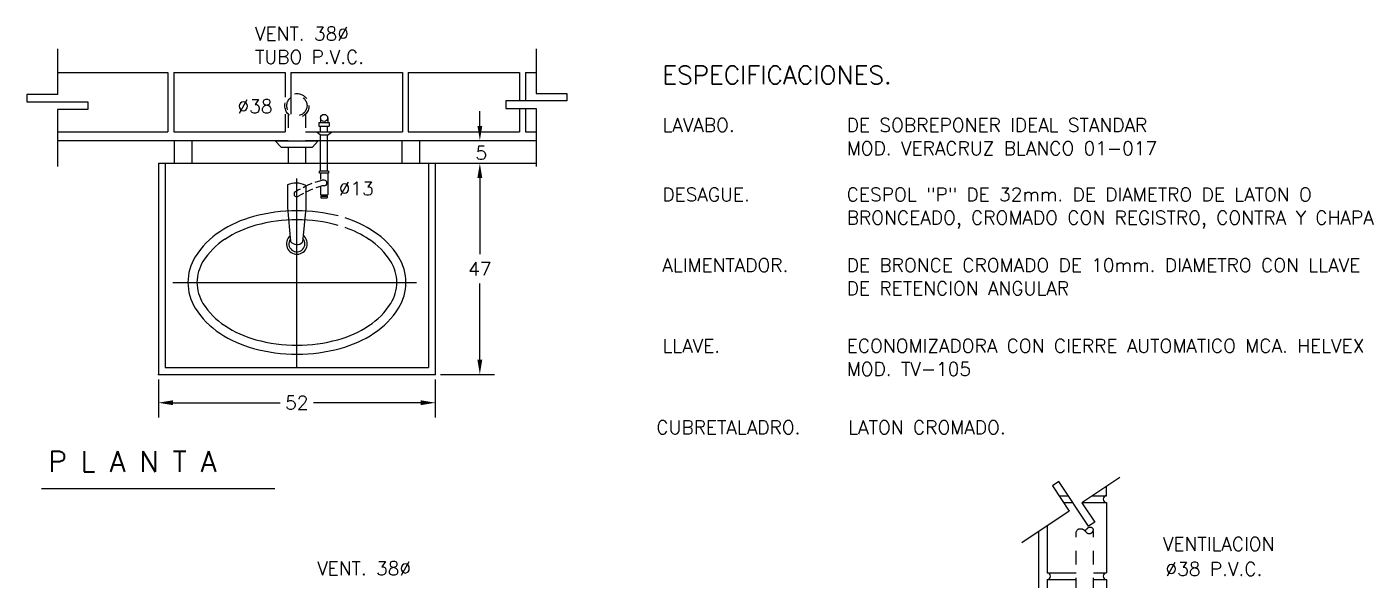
# Model space of a CAD drawing. Extents: x 145.7 to 190.5, y 293.8 to 329.7.
# Drawn here: x 146 to 155.89, y 325.6 to 329.67 of the extents above; entities that cross this region are included whole.
import ezdxf
from ezdxf.enums import TextEntityAlignment as Align

# ---------------------------------------------------------------- set-up
doc = ezdxf.new("R2010")
doc.units = 0
doc.header["$LTSCALE"] = 0.4
doc.header["$MEASUREMENT"] = 0
doc.linetypes.add('HIDDEN', pattern=[0.375, 0.25, -0.125])
doc.layers.add('A13', color=130, linetype='CONTINUOUS')
doc.layers.add('LETRAS', color=50, linetype='CONTINUOUS')
doc.styles.add('ROMANS', font='ROMANS.SHX', dxfattribs={"width": 1.5, "height": 0.3})

msp = doc.modelspace()

# ---------------------------------------------------------------- linework, layer by layer
at = {"layer": 'A13', "color": 20}
for p, q in [((146.2241, 329.5054, 55.3421), (146.2241, 329.1704, 55.3421)), ((149.7415, 329.5054, 55.3421), (149.7415, 329.1775, 55.3421)), ((146.0006, 329.1704, 55.3421), (146.0006, 329.1146, 55.3421)), ((146.2241, 329.1704, 55.3421), (146.0006, 329.1704, 55.3421)), ((149.7415, 329.1775, 55.3421), (149.9649, 329.1775, 55.3421)), ((149.9649, 329.1775, 55.3421), (149.9649, 329.1217, 55.3421)), ((146.0006, 329.1146, 55.3421), (146.4475, 329.1146, 55.3421)), ((146.2241, 329.0587, 55.3421), (146.2241, 328.64, 55.3421)), ((146.4475, 329.0587, 55.3421), (146.2241, 329.0587, 55.3421)), ((146.4475, 329.1146, 55.3421), (146.4475, 329.0587, 55.3421)), ((149.518, 329.1217, 55.3421), (149.518, 329.0658, 55.3421)), ((149.9649, 329.1217, 55.3421), (149.518, 329.1217, 55.3421)), ((149.518, 329.0658, 55.3421), (149.7415, 329.0658, 55.3421)), ((149.7415, 329.0658, 55.3421), (149.7415, 328.64, 55.3421)), ((148.9994, 328.6638, 55.3421), (149.7415, 328.6638, 55.3421)), ((147.9834, 327.1587, 55.3421), (147.9834, 328.5516, 55.3421)), ((147.0712, 327.7885, 55.3421), (148.8621, 327.7885, 55.3421)), ((153.5789, 326.3263, 55.3421), (153.5325, 326.2954, 55.3421)), ((153.5325, 326.2954, 55.3421), (153.6564, 326.1094, 55.3421)), ((153.7977, 325.9981, 55.3421), (153.5789, 326.3263, 55.3421)), ((154.0281, 326.3571, 55.3421), (153.7493, 326.1713, 55.3421)), ((153.7493, 326.1713, 55.3421), (153.8441, 326.029, 55.3421)), ((153.6564, 326.1094, 55.3421), (153.3079, 325.8772, 55.3421)), ((153.8441, 326.029, 55.3421), (153.7977, 325.9981, 55.3421))]:
    msp.add_line(p, q, dxfattribs=at)
at = {"layer": 'A13'}
for p, q in [((146.2241, 329.3305, 55.3421), (147.0363, 329.3305, 55.3421)), ((147.0363, 329.3305, 55.3421), (147.0363, 328.894, 55.3421)), ((147.0786, 329.3305, 55.3421), (147.0786, 328.894, 55.3421)), ((147.0786, 329.3305, 55.3421), (147.8972, 329.3305, 55.3421)), ((147.8972, 329.3305, 55.3421), (147.8972, 329.1505, 55.3421)), ((147.9395, 329.3305, 55.3421), (147.9395, 329.0238, 55.3421)), ((147.9395, 329.3305, 55.3421), (148.7581, 329.3305, 55.3421)), ((148.7581, 329.3305, 55.3421), (148.7581, 328.894, 55.3421)), ((148.8004, 329.3305, 55.3421), (148.8004, 328.894, 55.3421)), ((148.8004, 329.3305, 55.3421), (149.619, 329.3305, 55.3421)), ((149.619, 329.3305, 55.3421), (149.619, 329.1217, 55.3421)), ((149.6613, 329.3305, 55.3421), (149.6613, 329.1217, 55.3421)), ((149.6613, 329.3305, 55.3421), (149.7415, 329.3305, 55.3421)), ((149.619, 329.0658, 55.3421), (149.619, 328.894, 55.3421)), ((149.6613, 329.0658, 55.3421), (149.6613, 328.894, 55.3421)), ((147.8972, 329.0238, 55.3421), (147.8972, 328.894, 55.3421)), ((148.1456, 328.9627, 55.3421), (148.1456, 328.9367, 55.3421)), ((148.1456, 328.9627, 55.3421), (148.2211, 328.9627, 55.3421)), ((148.1456, 328.9367, 55.3421), (148.2211, 328.9367, 55.3421)), ((148.1573, 328.9972, 55.3421), (148.1573, 328.9627, 55.3421)), ((148.1573, 328.8917, 55.3421), (148.1573, 328.9367, 55.3421)), ((148.2091, 328.8917, 55.3421), (148.2091, 328.9367, 55.3421)), ((148.2094, 328.9972, 55.3421), (148.2094, 328.9627, 55.3421)), ((148.2211, 328.9627, 55.3421), (148.2211, 328.9367, 55.3421)), ((146.2241, 328.894, 55.3421), (147.0363, 328.894, 55.3421)), ((147.0786, 328.894, 55.3421), (147.8972, 328.894, 55.3421)), ((148.0461, 328.894, 55.3421), (148.7581, 328.894, 55.3421)), ((148.1573, 328.8696, 55.3421), (148.1297, 328.8917, 55.3421)), ((148.2366, 328.8917, 55.3421), (148.1297, 328.8917, 55.3421)), ((148.2091, 328.8696, 55.3421), (148.1573, 328.8696, 55.3421)), ((148.1573, 328.6058, 55.3421), (148.1573, 328.8696, 55.3421)), ((148.2091, 328.8696, 55.3421), (148.2366, 328.8917, 55.3421)), ((148.2091, 328.6058, 55.3421), (148.2091, 328.8696, 55.3421)), ((148.8004, 328.894, 55.3421), (149.619, 328.894, 55.3421)), ((149.6613, 328.894, 55.3421), (149.7415, 328.894, 55.3421)), ((146.2241, 328.8305, 55.3421), (147.9194, 328.8305, 55.3421)), ((147.082, 328.8305, 55.3421), (147.082, 328.6638, 55.3421)), ((147.2119, 328.8305, 55.3421), (147.2119, 328.6638, 55.3421)), ((147.8249, 328.828, 55.3421), (147.8669, 328.7829, 55.3421)), ((147.8249, 328.828, 55.3421), (148.1407, 328.828, 55.3421)), ((147.8669, 328.7829, 55.3421), (148.0986, 328.7829, 55.3421)), ((147.9194, 328.7829, 55.3421), (147.9194, 328.6638, 55.3421)), ((148.0461, 328.8305, 55.3421), (149.7415, 328.8305, 55.3421)), ((148.0461, 328.7829, 55.3421), (148.0461, 328.6638, 55.3421)), ((148.1407, 328.828, 55.3421), (148.0986, 328.7829, 55.3421)), ((148.7536, 328.8305, 55.3421), (148.7536, 328.6638, 55.3421)), ((148.8836, 328.8305, 55.3421), (148.8836, 328.6638, 55.3421)), ((146.9661, 328.6638, 55.3421), (146.9661, 327.1138, 55.3421)), ((146.9661, 328.6638, 55.3421), (148.9994, 328.6638, 55.3421)), ((147.0161, 328.6638, 55.3421), (147.0161, 327.1638, 55.3421)), ((147.9194, 328.6638, 55.3421), (148.0461, 328.6638, 55.3421)), ((148.9494, 328.6638, 55.3421), (148.9494, 327.1638, 55.3421)), ((148.9994, 328.6638, 55.3421), (148.9994, 327.1138, 55.3421)), ((148.1498, 328.5903, 55.3421), (148.1498, 328.6058, 55.3421)), ((148.2166, 328.6058, 55.3421), (148.1498, 328.6058, 55.3421)), ((148.2166, 328.5903, 55.3421), (148.1498, 328.5903, 55.3421)), ((148.1573, 328.5903, 55.3421), (148.1573, 328.5455, 55.3421)), ((148.1833, 328.5397, 55.3421), (148.1702, 328.5397, 55.3421)), ((148.2094, 328.5903, 55.3421), (148.2094, 328.4329, 55.3421)), ((148.2166, 328.6058, 55.3421), (148.2166, 328.5903, 55.3421)), ((147.9134, 328.5051, 55.3421), (147.9134, 328.3386, 55.3421)), ((148.0484, 328.5006, 55.3421), (148.0484, 328.3339, 55.3421)), ((148.1573, 328.4921, 55.3421), (148.1573, 328.4329, 55.3421)), ((148.1833, 328.498, 55.3421), (148.1702, 328.498, 55.3421)), ((147.9134, 328.3386, 55.3421), (147.9368, 328.0899, 55.3421)), ((148.1573, 328.4329, 55.3421), (148.2094, 328.4329, 55.3421)), ((148.1602, 328.4219, 55.3421), (148.1602, 328.4094, 55.3421)), ((148.1602, 328.4219, 55.3421), (148.2064, 328.4219, 55.3421)), ((148.1602, 328.4094, 55.3421), (148.2064, 328.4094, 55.3421)), ((148.1632, 328.4329, 55.3421), (148.1632, 328.4219, 55.3421)), ((148.2035, 328.4329, 55.3421), (148.2035, 328.4219, 55.3421)), ((148.2064, 328.4219, 55.3421), (148.2064, 328.4094, 55.3421)), ((148.0484, 328.3339, 55.3421), (148.0251, 328.0853, 55.3421)), ((147.0161, 327.1638, 55.3421), (148.9494, 327.1638, 55.3421)), ((146.9661, 327.1138, 55.3421), (148.9994, 327.1138, 55.3421)), ((153.9303, 326.2226, 55.3421), (153.9303, 326.2919, 55.3421)), ((153.5809, 326.2226, 55.3421), (153.648, 326.2226, 55.3421)), ((153.6143, 326.1726, 55.3421), (153.6814, 326.1726, 55.3421)), ((153.7512, 326.1726, 55.3421), (153.9303, 326.1726, 55.3421)), ((153.8262, 326.2226, 55.3421), (153.9303, 326.2226, 55.3421)), ((153.9303, 326.1726, 55.3421), (153.9303, 325.6559, 55.3421)), ((153.4938, 326.0011, 55.3421), (153.4938, 325.6559, 55.3421)), ((153.4938, 325.6559, 55.3421), (153.7078, 325.6559, 55.3421)), ((153.4938, 325.6059, 55.3421), (153.4938, 325.0892, 55.3421)), ((153.4938, 325.6059, 55.3421), (153.7078, 325.6059, 55.3421)), ((153.8338, 325.6559, 55.3421), (153.9303, 325.6559, 55.3421)), ((153.8338, 325.6059, 55.3421), (153.9303, 325.6059, 55.3421)), ((153.9303, 325.6059, 55.3421), (153.9303, 325.0892, 55.3421))]:
    msp.add_line(p, q, dxfattribs=at)
at = {"layer": 'A13', "color": 20, "linetype": 'ByBlock'}
for p, q in [((149.3271, 328.9385, 55.3421), (149.3271, 329.0465, 55.3421)), ((149.3271, 328.5558, 55.3421), (149.3271, 328.4478, 55.3421)), ((149.3271, 328.5558, 55.3421), (149.3271, 327.9968, 55.3421)), ((149.3271, 327.2218, 55.3421), (149.3271, 327.7808, 55.3421)), ((146.9661, 327.0763, 55.3421), (146.9661, 326.7975, 55.3421)), ((148.9994, 327.0763, 55.3421), (148.9994, 326.7975, 55.3421)), ((149.0369, 327.1138, 55.3421), (149.4351, 327.1138, 55.3421)), ((147.0741, 326.9055, 55.3421), (147.8593, 326.9055, 55.3421)), ((148.8914, 326.9055, 55.3421), (148.1062, 326.9055, 55.3421))]:
    msp.add_line(p, q, dxfattribs=at)
at = {"layer": 'A13', "linetype": 'HIDDEN'}
for p, q in [((147.9194, 329.0238, 55.3421), (147.9194, 328.828, 55.3421)), ((148.0461, 329.0243, 55.3421), (148.0461, 328.828, 55.3421)), ((153.7093, 325.9599, 55.3421), (153.7121, 325.9646, 55.3421)), ((153.7121, 325.9646, 55.3421), (153.7147, 325.9684, 55.3421)), ((153.7147, 325.9684, 55.3421), (153.717, 325.9714, 55.3421)), ((153.717, 325.9714, 55.3421), (153.7192, 325.9738, 55.3421)), ((153.7192, 325.9738, 55.3421), (153.7213, 325.9756, 55.3421)), ((153.7213, 325.9756, 55.3421), (153.7233, 325.977, 55.3421)), ((153.7233, 325.977, 55.3421), (153.7253, 325.9781, 55.3421)), ((153.7253, 325.9781, 55.3421), (153.7273, 325.9789, 55.3421)), ((153.7273, 325.9789, 55.3421), (153.7293, 325.9796, 55.3421)), ((153.7293, 325.9796, 55.3421), (153.7313, 325.98, 55.3421)), ((153.7313, 325.98, 55.3421), (153.7334, 325.9802, 55.3421)), ((153.7334, 325.9802, 55.3421), (153.7354, 325.9803, 55.3421)), ((153.7354, 325.9803, 55.3421), (153.7374, 325.9803, 55.3421)), ((153.7374, 325.9803, 55.3421), (153.7394, 325.9802, 55.3421)), ((153.7394, 325.9802, 55.3421), (153.7414, 325.98, 55.3421)), ((153.7414, 325.98, 55.3421), (153.7433, 325.9797, 55.3421)), ((153.7433, 325.9797, 55.3421), (153.7452, 325.9794, 55.3421)), ((153.7452, 325.9794, 55.3421), (153.7471, 325.979, 55.3421)), ((153.7471, 325.979, 55.3421), (153.7489, 325.9785, 55.3421)), ((153.7489, 325.9785, 55.3421), (153.7507, 325.978, 55.3421)), ((153.7507, 325.978, 55.3421), (153.7525, 325.9774, 55.3421)), ((153.7525, 325.9774, 55.3421), (153.7543, 325.9767, 55.3421)), ((153.7543, 325.9767, 55.3421), (153.756, 325.9759, 55.3421)), ((153.756, 325.9759, 55.3421), (153.7577, 325.9751, 55.3421)), ((153.7577, 325.9751, 55.3421), (153.7594, 325.9741, 55.3421)), ((153.7594, 325.9741, 55.3421), (153.761, 325.9731, 55.3421)), ((153.761, 325.9731, 55.3421), (153.7627, 325.972, 55.3421)), ((153.7627, 325.972, 55.3421), (153.7643, 325.9708, 55.3421)), ((153.7643, 325.9708, 55.3421), (153.7659, 325.9696, 55.3421)), ((153.7659, 325.9696, 55.3421), (153.7674, 325.9682, 55.3421)), ((153.7674, 325.9682, 55.3421), (153.7689, 325.9669, 55.3421)), ((153.7689, 325.9669, 55.3421), (153.7704, 325.9654, 55.3421)), ((153.7704, 325.9654, 55.3421), (153.7718, 325.964, 55.3421)), ((153.773, 325.9657, 55.3421), (153.7719, 325.9643, 55.3421)), ((153.7741, 325.967, 55.3421), (153.773, 325.9657, 55.3421)), ((153.7751, 325.9683, 55.3421), (153.7741, 325.967, 55.3421)), ((153.7762, 325.9696, 55.3421), (153.7751, 325.9683, 55.3421)), ((153.7772, 325.9708, 55.3421), (153.7762, 325.9696, 55.3421)), ((153.7783, 325.972, 55.3421), (153.7772, 325.9708, 55.3421)), ((153.7793, 325.9732, 55.3421), (153.7783, 325.972, 55.3421)), ((153.7805, 325.9744, 55.3421), (153.7793, 325.9732, 55.3421)), ((153.7816, 325.9755, 55.3421), (153.7805, 325.9744, 55.3421)), ((153.7828, 325.9767, 55.3421), (153.7816, 325.9755, 55.3421)), ((153.784, 325.9778, 55.3421), (153.7828, 325.9767, 55.3421)), ((153.7852, 325.979, 55.3421), (153.784, 325.9778, 55.3421)), ((153.7865, 325.98, 55.3421), (153.7852, 325.979, 55.3421)), ((153.7877, 325.9811, 55.3421), (153.7865, 325.98, 55.3421)), ((153.7889, 325.9821, 55.3421), (153.7877, 325.9811, 55.3421)), ((153.79, 325.983, 55.3421), (153.7889, 325.9821, 55.3421)), ((153.7911, 325.9839, 55.3421), (153.79, 325.983, 55.3421)), ((153.7922, 325.9847, 55.3421), (153.7911, 325.9839, 55.3421)), ((153.7933, 325.9854, 55.3421), (153.7922, 325.9847, 55.3421)), ((153.7943, 325.9861, 55.3421), (153.7933, 325.9854, 55.3421)), ((153.7954, 325.9867, 55.3421), (153.7943, 325.9861, 55.3421)), ((153.7965, 325.9873, 55.3421), (153.7954, 325.9867, 55.3421)), ((153.7976, 325.9878, 55.3421), (153.7965, 325.9873, 55.3421)), ((153.7988, 325.9882, 55.3421), (153.7976, 325.9878, 55.3421)), ((153.8, 325.9886, 55.3421), (153.7988, 325.9882, 55.3421)), ((153.8013, 325.989, 55.3421), (153.8, 325.9886, 55.3421)), ((153.8027, 325.9893, 55.3421), (153.8013, 325.989, 55.3421)), ((153.8041, 325.9895, 55.3421), (153.8027, 325.9893, 55.3421)), ((153.8056, 325.9897, 55.3421), (153.8041, 325.9895, 55.3421)), ((153.8072, 325.9897, 55.3421), (153.8056, 325.9897, 55.3421)), ((153.8088, 325.9898, 55.3421), (153.8072, 325.9897, 55.3421)), ((153.8104, 325.9897, 55.3421), (153.8088, 325.9898, 55.3421)), ((153.8121, 325.9895, 55.3421), (153.8104, 325.9897, 55.3421)), ((153.8139, 325.9893, 55.3421), (153.8121, 325.9895, 55.3421)), ((153.8156, 325.9889, 55.3421), (153.8139, 325.9893, 55.3421)), ((153.8173, 325.9885, 55.3421), (153.8156, 325.9889, 55.3421)), ((153.819, 325.988, 55.3421), (153.8173, 325.9885, 55.3421)), ((153.8207, 325.9874, 55.3421), (153.819, 325.988, 55.3421)), ((153.8223, 325.9868, 55.3421), (153.8207, 325.9874, 55.3421)), ((153.8238, 325.986, 55.3421), (153.8223, 325.9868, 55.3421)), ((153.8252, 325.9852, 55.3421), (153.8238, 325.986, 55.3421)), ((153.8264, 325.9843, 55.3421), (153.8252, 325.9852, 55.3421)), ((153.8276, 325.9834, 55.3421), (153.8264, 325.9843, 55.3421)), ((153.8287, 325.9824, 55.3421), (153.8276, 325.9834, 55.3421)), ((153.8297, 325.9814, 55.3421), (153.8287, 325.9824, 55.3421)), ((153.8305, 325.9804, 55.3421), (153.8297, 325.9814, 55.3421)), ((153.8313, 325.9794, 55.3421), (153.8305, 325.9804, 55.3421)), ((153.8311, 325.9636, 55.3421), (153.8316, 325.9647, 55.3421)), ((153.832, 325.9784, 55.3421), (153.8313, 325.9794, 55.3421)), ((153.8316, 325.9647, 55.3421), (153.8321, 325.9658, 55.3421)), ((153.8326, 325.9775, 55.3421), (153.832, 325.9784, 55.3421)), ((153.8321, 325.9658, 55.3421), (153.8326, 325.9669, 55.3421)), ((153.833, 325.9766, 55.3421), (153.8326, 325.9775, 55.3421)), ((153.8326, 325.9669, 55.3421), (153.833, 325.9679, 55.3421)), ((153.8334, 325.9756, 55.3421), (153.833, 325.9766, 55.3421)), ((153.833, 325.9679, 55.3421), (153.8333, 325.969, 55.3421)), ((153.8333, 325.969, 55.3421), (153.8336, 325.97, 55.3421)), ((153.8337, 325.9747, 55.3421), (153.8334, 325.9756, 55.3421)), ((153.8336, 325.97, 55.3421), (153.8338, 325.971, 55.3421)), ((153.8339, 325.9738, 55.3421), (153.8337, 325.9747, 55.3421)), ((153.8338, 325.971, 55.3421), (153.8339, 325.972, 55.3421)), ((153.8339, 325.9729, 55.3421), (153.8339, 325.9738, 55.3421)), ((153.8339, 325.972, 55.3421), (153.8339, 325.9729, 55.3421)), ((153.7078, 325.9572, 55.3421), (153.7093, 325.9599, 55.3421)), ((153.7078, 323.3184, 55.3421), (153.7078, 325.9562, 55.3421)), ((153.7718, 325.964, 55.3421), (153.7732, 325.9624, 55.3421)), ((153.7732, 325.9624, 55.3421), (153.7746, 325.9609, 55.3421)), ((153.7746, 325.9609, 55.3421), (153.7759, 325.9594, 55.3421)), ((153.7759, 325.9594, 55.3421), (153.7772, 325.9579, 55.3421)), ((153.7772, 325.9579, 55.3421), (153.7785, 325.9564, 55.3421)), ((153.7785, 325.9564, 55.3421), (153.7798, 325.955, 55.3421)), ((153.7798, 325.955, 55.3421), (153.7811, 325.9536, 55.3421)), ((153.7811, 325.9536, 55.3421), (153.7824, 325.9523, 55.3421)), ((153.7824, 325.9523, 55.3421), (153.7837, 325.9511, 55.3421)), ((153.7837, 325.9511, 55.3421), (153.785, 325.9499, 55.3421)), ((153.785, 325.9499, 55.3421), (153.7863, 325.9488, 55.3421)), ((153.7863, 325.9488, 55.3421), (153.7876, 325.9479, 55.3421)), ((153.7876, 325.9479, 55.3421), (153.789, 325.947, 55.3421)), ((153.789, 325.947, 55.3421), (153.7904, 325.9462, 55.3421)), ((153.7904, 325.9462, 55.3421), (153.7919, 325.9456, 55.3421)), ((153.7919, 325.9456, 55.3421), (153.7934, 325.9451, 55.3421)), ((153.7934, 325.9451, 55.3421), (153.795, 325.9446, 55.3421)), ((153.795, 325.9446, 55.3421), (153.7966, 325.9443, 55.3421)), ((153.7966, 325.9443, 55.3421), (153.7982, 325.9441, 55.3421)), ((153.7982, 325.9441, 55.3421), (153.7998, 325.944, 55.3421)), ((153.7998, 325.944, 55.3421), (153.8015, 325.9439, 55.3421)), ((153.8015, 325.9439, 55.3421), (153.8032, 325.9439, 55.3421)), ((153.8032, 325.9439, 55.3421), (153.8048, 325.9441, 55.3421)), ((153.8048, 325.9441, 55.3421), (153.8065, 325.9443, 55.3421)), ((153.8065, 325.9443, 55.3421), (153.8082, 325.9445, 55.3421)), ((153.8082, 325.9445, 55.3421), (153.8098, 325.9449, 55.3421)), ((153.8098, 325.9449, 55.3421), (153.8115, 325.9453, 55.3421)), ((153.8115, 325.9453, 55.3421), (153.8131, 325.9458, 55.3421)), ((153.8131, 325.9458, 55.3421), (153.8146, 325.9463, 55.3421)), ((153.8146, 325.9463, 55.3421), (153.8161, 325.947, 55.3421)), ((153.8161, 325.947, 55.3421), (153.8175, 325.9477, 55.3421)), ((153.8175, 325.9477, 55.3421), (153.8188, 325.9484, 55.3421)), ((153.8188, 325.9484, 55.3421), (153.8201, 325.9492, 55.3421)), ((153.8201, 325.9492, 55.3421), (153.8213, 325.9501, 55.3421)), ((153.8213, 325.9501, 55.3421), (153.8224, 325.951, 55.3421)), ((153.8224, 325.951, 55.3421), (153.8235, 325.952, 55.3421)), ((153.8235, 325.952, 55.3421), (153.8244, 325.9529, 55.3421)), ((153.8244, 325.9529, 55.3421), (153.8253, 325.9539, 55.3421)), ((153.8253, 325.9539, 55.3421), (153.8262, 325.955, 55.3421)), ((153.8262, 325.955, 55.3421), (153.8269, 325.956, 55.3421)), ((153.8269, 325.956, 55.3421), (153.8276, 325.9571, 55.3421)), ((153.8276, 325.9571, 55.3421), (153.8282, 325.9581, 55.3421)), ((153.8282, 325.9581, 55.3421), (153.8289, 325.9592, 55.3421)), ((153.8289, 325.9592, 55.3421), (153.8294, 325.9603, 55.3421)), ((153.8294, 325.9603, 55.3421), (153.83, 325.9614, 55.3421)), ((153.83, 325.9614, 55.3421), (153.8305, 325.9625, 55.3421)), ((153.8305, 325.9625, 55.3421), (153.8311, 325.9636, 55.3421)), ((153.8338, 323.3184, 55.3421), (153.8338, 325.9607, 55.3421))]:
    msp.add_line(p, q, dxfattribs=at)
at = {"layer": 'A13', "color": 50}
for p, q in [((146.1068, 326.2751, 55.3421), (147.8217, 326.2751, 55.3421)), ((153.4303, 325.9588, 55.3421), (153.4303, 321.654, 55.3421))]:
    msp.add_line(p, q, dxfattribs=at)
at = {"layer": 'A13', "elevation": 55.3421}
for points in [[(148.1168, 328.5254), (148.1432, 328.5335), (148.1702, 328.5397)], [(147.9709, 328.4551), (147.9939, 328.468), (148.011, 328.4772)], [(148.0321, 328.4432), (148.0128, 328.4323), (147.9955, 328.4215)], [(148.0287, 328.4866), (148.0415, 328.4932), (148.066, 328.505), (148.0957, 328.5176)], [(148.0984, 328.4744), (148.0752, 328.4645), (148.0436, 328.4492)], [(148.1702, 328.498), (148.1462, 328.4914), (148.1219, 328.4833)]]:
    msp.add_lwpolyline(points, dxfattribs=at)
at = {"layer": 'A13', "linetype": 'HIDDEN'}
for radius in [0.0887, 0.0741]:
    msp.add_circle((147.9835, 329.0872, 55.3421), radius, dxfattribs=at)
at = {"layer": 'A13'}
msp.add_circle((148.1833, 328.9972, 55.3421), 0.026, dxfattribs=at)
for centre, radius, start, end in [((148.1833, 328.5188, 55.3421), 0.0208, 270, 90), ((147.9764, 328.3699, 55.3421), 0.1492, 61.102, 114.97291), ((147.9832, 328.4383, 55.3421), 0.0208, 126.2268, 306.2268), ((147.8914, 327.4409, 55.3421), 0.8623, 105.25156, 123.35534), ((147.9834, 327.1035, 55.3421), 1.212, 90, 105.25156), ((147.9834, 327.1035, 55.3421), 1.1454, 90, 105.25156), ((147.9834, 327.1035, 55.3421), 1.212, 75.53729, 90), ((147.9834, 327.1035, 55.3421), 1.1454, 74.67541, 90), ((148.0754, 327.4409, 55.3421), 0.8623, 56.64466, 72.32257), ((147.751, 327.6542, 55.3421), 0.607, 123.35534, 147.81966), ((147.8914, 327.4409, 55.3421), 0.7956, 105.25156, 123.35534), ((148.0754, 327.4409, 55.3421), 0.7956, 56.64466, 70.78569), ((148.2158, 327.6542, 55.3421), 0.607, 32.18034, 56.64466), ((147.751, 327.6542, 55.3421), 0.5403, 123.35534, 147.81966), ((147.9834, 328.0724, 55.3421), 0.0764, 131.25817, 52.81342), ((147.9828, 328.1243, 55.3421), 0.0574, 216.4597, 317.515), ((148.2158, 327.6542, 55.3421), 0.5403, 32.18034, 56.64466), ((147.5375, 327.7885, 55.3421), 0.3547, 147.81966, 180), ((147.5375, 327.7885, 55.3421), 0.2881, 147.81966, 180), ((148.4293, 327.7885, 55.3421), 0.2881, 0, 32.18034), ((148.4293, 327.7885, 55.3421), 0.3547, 0, 32.18034), ((147.5375, 327.7885, 55.3421), 0.3547, 180, 212.18034), ((147.5375, 327.7885, 55.3421), 0.2881, 180, 212.18034), ((148.4293, 327.7885, 55.3421), 0.2881, 327.81966, 0), ((148.4293, 327.7885, 55.3421), 0.3547, 327.81966, 0), ((147.751, 327.9229, 55.3421), 0.607, 212.18034, 236.64466), ((147.751, 327.9229, 55.3421), 0.5403, 212.18034, 236.64466), ((148.2158, 327.9229, 55.3421), 0.5403, 303.35534, 327.81966), ((148.2158, 327.9229, 55.3421), 0.607, 303.35534, 327.81966), ((147.8914, 328.1361, 55.3421), 0.7956, 236.64466, 254.74844), ((148.0754, 328.1361, 55.3421), 0.7956, 285.25156, 303.35534), ((147.8914, 328.1361, 55.3421), 0.8623, 236.64466, 254.74844), ((147.9834, 328.4735, 55.3421), 1.1454, 254.74844, 270), ((147.9834, 328.4735, 55.3421), 1.1454, 270, 285.25156), ((148.0754, 328.1361, 55.3421), 0.8623, 285.25156, 303.35534), ((147.9834, 328.4735, 55.3421), 1.212, 254.74844, 270), ((147.9834, 328.4735, 55.3421), 1.212, 270, 285.25156), ((153.9303, 326.1976, 55.3421), 0.025, 90, 270), ((153.4938, 325.6309, 55.3421), 0.025, 270, 90), ((153.9303, 325.6309, 55.3421), 0.025, 90, 270)]:
    msp.add_arc(centre, radius, start, end, dxfattribs=at)
at = {"layer": 'A13', "color": 20}
msp.add_arc((147.9834, 328.0724, 55.3421), 0.0588, 145.05589, 41.33446, dxfattribs=at)
at = {"layer": 'A13', "linetype": 'ByBlock'}
for p in [(146.9661, 327.1138, 55.3421), (148.9994, 327.1138, 55.3421), (148.9994, 327.1138, 55.3421)]:
    msp.add_point(p, dxfattribs=at)
at = {"layer": 'A13', "color": 20, "linetype": 'ByBlock'}
for p in [(149.3271, 327.1138, 55.3421), (148.9994, 326.9055, 55.3421)]:
    msp.add_point(p, dxfattribs=at)
for points in [[(149.3091, 328.9385, 55.3421), (149.3451, 328.9385, 55.3421), (149.3271, 328.8305, 55.3421)], [(149.3091, 328.5558, 55.3421), (149.3451, 328.5558, 55.3421), (149.3271, 328.6638, 55.3421)], [(149.3091, 328.5558, 55.3421), (149.3451, 328.5558, 55.3421), (149.3271, 328.6638, 55.3421)], [(149.3091, 327.2218, 55.3421), (149.3451, 327.2218, 55.3421), (149.3271, 327.1138, 55.3421)], [(147.0741, 326.9235, 55.3421), (147.0741, 326.8875, 55.3421), (146.9661, 326.9055, 55.3421)], [(148.8914, 326.9235, 55.3421), (148.8914, 326.8875, 55.3421), (148.9994, 326.9055, 55.3421)]]:
    msp.add_solid(points, dxfattribs=at)

# ---------------------------------------------------------------- texts
at = {"layer": 'LETRAS', "style": 'ROMANS'}
for s, p in [('VENT. 38%%C', (147.6757, 329.5655, 55.3421)), ('TUBO P.V.C.', (147.6757, 329.3955, 55.3421)), ('%%c38', (147.5476, 329.0331, 55.3421)), ('LAVABO.', (150.6676, 328.8947, 55.3421)), ('DE SOBREPONER IDEAL STANDAR ', (152.0216, 328.8947, 55.3421)), ('MOD. VERACRUZ BLANCO 01-017', (152.0216, 328.7247, 55.3421)), ('%%C13', (148.2906, 328.4287, 55.3421)), ('DESAGUE.', (150.6676, 328.3847, 55.3421)), ('CESPOL "P" DE 32mm. DE DIAMETRO DE LATON O', (152.0216, 328.3847, 55.3421)), ('BRONCEADO, CROMADO CON REGISTRO, CONTRA Y CHAPA', (152.0216, 328.2147, 55.3421)), ('ALIMENTADOR.', (150.6676, 327.8657, 55.3421)), ('DE BRONCE CROMADO DE 10mm. DIAMETRO CON LLAVE', (152.0216, 327.8657, 55.3421)), ('DE RETENCION ANGULAR', (152.0216, 327.6957, 55.3421)), ('LLAVE.', (150.6676, 327.2732, 55.3421)), ('ECONOMIZADORA CON CIERRE AUTOMATICO MCA. HELVEX ', (152.0216, 327.2732, 55.3421)), ('MOD. TV-105', (152.0216, 327.1032, 55.3421)), ('CUBRETALADRO.', (150.6234, 326.6738, 55.3421)), ('LATON CROMADO.', (152.0321, 326.6738, 55.3421)), ('VENTILACION', (154.3437, 325.8181, 55.3421)), ('VENT. 38%%C', (148.1319, 325.6381, 55.3421)), ('%%c38 P.V.C.', (154.363, 325.6346, 55.3421))]:
    msp.add_text(s, height=0.1, dxfattribs=at).set_placement(p)
at = {"layer": 'LETRAS', "color": 90, "style": 'ROMANS'}
for s, height, p in [('ESPECIFICACIONES.', 0.133282, (150.6676, 329.2463, 55.3421)), ('P L A N T A ', 0.15, (146.1572, 326.399, 55.3421))]:
    msp.add_text(s, height=height, dxfattribs=at).set_placement(p)
at = {"layer": 'LETRAS', "linetype": 'ByBlock', "style": 'ROMANS'}
for s, p in [('5', (149.3375, 328.7406, 55.3421)), ('47', (149.3271, 327.8888, 55.3421)), ('52', (147.9828, 326.9055, 55.3421))]:
    msp.add_text(s, height=0.1, dxfattribs=at).set_placement(p, align=Align.MIDDLE_CENTER)

doc.saveas('drawing.dxf')
